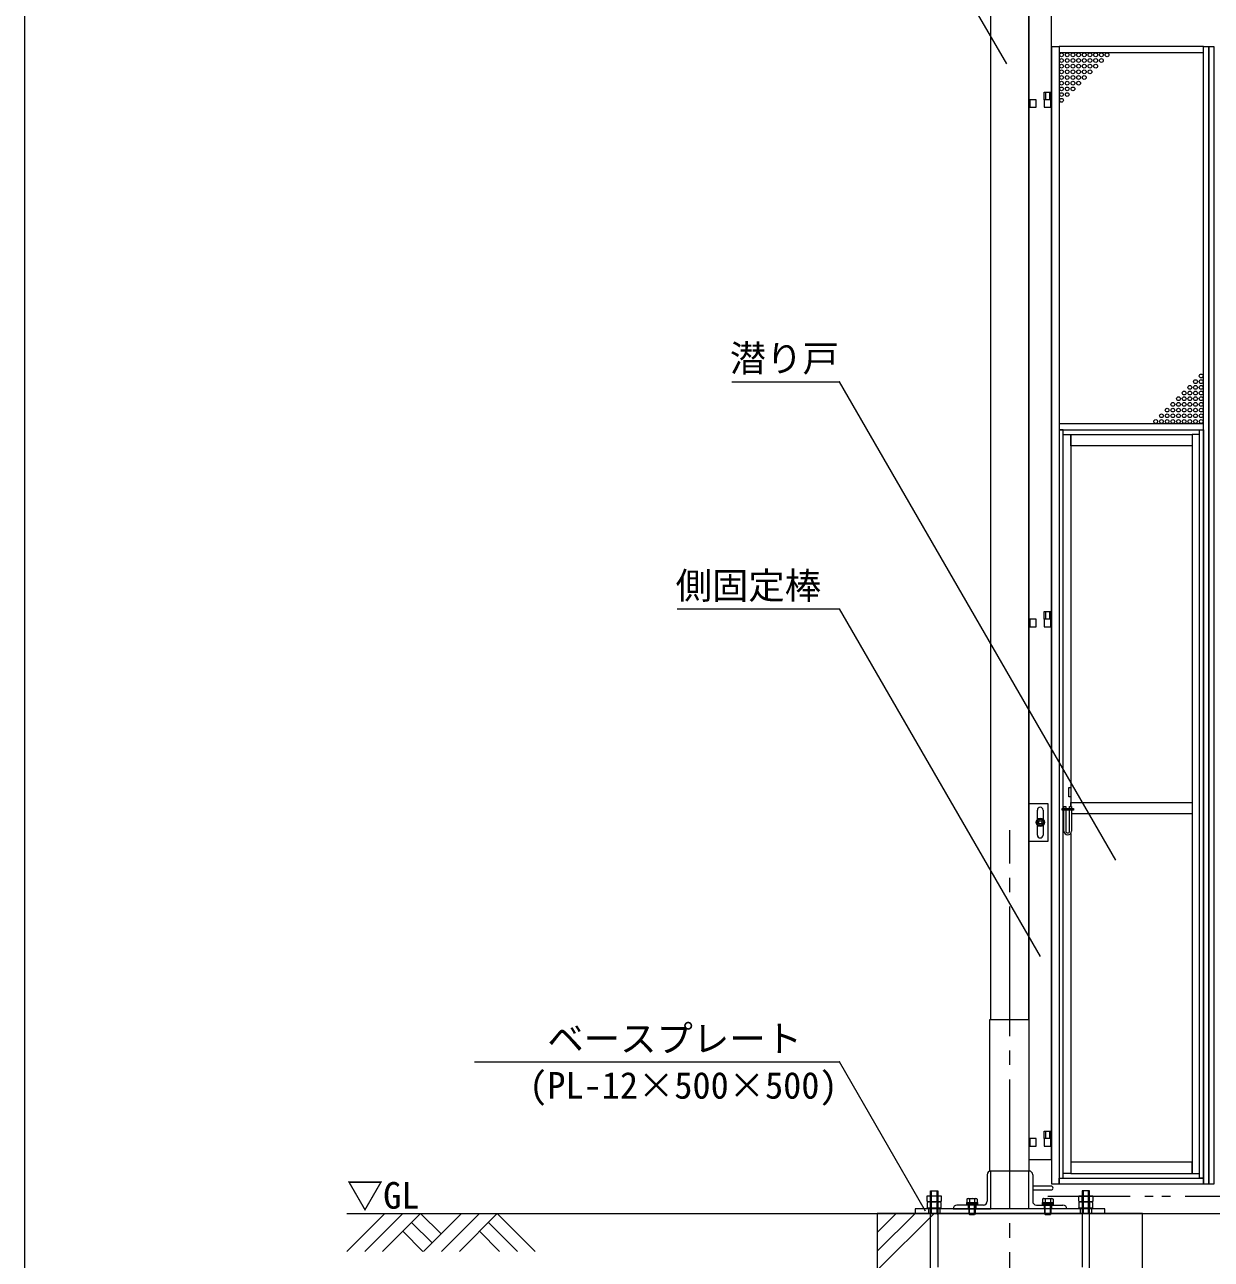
# Model space of a CAD drawing. Units: millimetres, scale not verified. Extents: x 14020 to 34145, y -14438 to 14438.
# Drawn here: x 14020 to 17151, y 3591 to 6851 of the extents above; entities that cross this region are included whole.
import ezdxf
from ezdxf.enums import TextEntityAlignment as Align

# ---------------------------------------------------------------- set-up
doc = ezdxf.new("R2010")
doc.units = ezdxf.units.MM
doc.header["$LTSCALE"] = 38
for name, pattern in [('CHAIN2', [12, 9, -1, 1, -1]), ('DASHED1', [1.8, 1.2, -0.6]), ('DOUBLE_CHAIN2', [12.8, 9, -1, 0.6, -0.6, 0.6, -1])]:
    doc.linetypes.add(name, pattern=pattern)
for name, color, linetype, lineweight in [('0-2_ACCG-3018', 7, 'Continuous', 18), ('0-5_ﾍﾞｰｽﾗｲﾝ', 5, 'Continuous', 18), ('0-6_ﾎﾞﾙﾄ類', 2, 'Continuous', 18), ('0-8_ﾜｲﾔｰﾛｰﾌﾟ', 7, 'DOUBLE_CHAIN2', 18), ('0-9_基礎工事用PCA小', 7, 'Continuous', 18), ('0-A_図面枠', 7, 'Continuous', 18), ('0-C_側固定棒', 7, 'Continuous', 18), ('1-3_通芯', 1, 'CHAIN2', 18), ('1-6_標準ﾊﾟﾈﾙ', 7, 'Continuous', 18), ('1-7_標準柱', 7, 'Continuous', 18), ('1-8_文字', 7, 'Continuous', 18)]:
    doc.layers.add(name, color=color, linetype=linetype, lineweight=lineweight)
doc.styles.add('ＭＳ ゴシック', font='')
doc.styles.get('ＭＳ ゴシック').set_extended_font_data('MS Gothic')

msp = doc.modelspace()

# ---------------------------------------------------------------- linework, layer by layer
at = {"layer": '0-2_ACCG-3018'}
for centre in [(16756.05, 6771.55), (16756.05, 6756.55), (16771.05, 6771.55), (16771.05, 6756.55), (16786.05, 6771.55), (16786.05, 6756.55), (16801.05, 6771.55), (16801.05, 6756.55), (16816.05, 6771.55), (16816.05, 6756.55), (16831.05, 6771.55), (16831.05, 6756.55), (16846.05, 6771.55), (16846.05, 6756.55), (16861.05, 6771.55), (16861.05, 6756.55), (16876.05, 6771.55), (16756.05, 6741.55), (16756.05, 6726.55), (16756.05, 6711.55), (16771.05, 6741.55), (16771.05, 6726.55), (16771.05, 6711.55), (16786.05, 6741.55), (16786.05, 6726.55), (16786.05, 6711.55), (16801.05, 6741.55), (16801.05, 6726.55), (16801.05, 6711.55), (16816.05, 6741.55), (16816.05, 6726.55), (16816.05, 6711.55), (16831.05, 6741.55), (16831.05, 6726.55), (16846.05, 6741.55), (16756.05, 6696.55), (16756.05, 6681.55), (16771.05, 6696.55), (16771.05, 6681.55), (16786.05, 6696.55), (16786.05, 6681.55), (16801.05, 6696.55), (16756.05, 6666.55), (16756.05, 6651.55), (16771.05, 6666.55), (17109.55, 5908.55), (17124.55, 5923.55), (17124.55, 5908.55), (17064.55, 5863.55), (17079.55, 5878.55), (17079.55, 5863.55), (17094.55, 5893.55), (17094.55, 5878.55), (17094.55, 5863.55), (17109.55, 5893.55), (17109.55, 5878.55), (17109.55, 5863.55), (17124.55, 5893.55), (17124.55, 5878.55), (17124.55, 5863.55), (17034.55, 5833.55), (17049.55, 5848.55), (17049.55, 5833.55), (17064.55, 5848.55), (17064.55, 5833.55), (17079.55, 5848.55), (17079.55, 5833.55), (17094.55, 5848.55), (17094.55, 5833.55), (17109.55, 5848.55), (17109.55, 5833.55), (17124.55, 5848.55), (17124.55, 5833.55), (17004.55, 5803.55), (17019.55, 5818.55), (17019.55, 5803.55), (17034.55, 5818.55), (17034.55, 5803.55), (17049.55, 5818.55), (17049.55, 5803.55), (17064.55, 5818.55), (17064.55, 5803.55), (17079.55, 5818.55), (17079.55, 5803.55), (17094.55, 5818.55), (17094.55, 5803.55), (17109.55, 5818.55), (17109.55, 5803.55), (17124.55, 5818.55), (17124.55, 5803.55)]:
    msp.add_circle(centre, 5, dxfattribs=at)
at = {"layer": '0-5_ﾍﾞｰｽﾗｲﾝ'}
msp.add_line((14869.8, 3712.5), (25169.8, 3712.5), dxfattribs=at)
at = {"layer": '0-6_ﾎﾞﾙﾄ類'}
for p, q in [((16410.27, 3744.53), (16410.27, 3759.1)), ((16429.32, 3744.53), (16429.32, 3759.1)), ((16507.97, 3751.5), (16506.12, 3750.45)), ((16506.12, 3750.45), (16506.12, 3741.7)), ((16507.97, 3751.5), (16531.62, 3751.5)), ((16512.98, 3750.45), (16512.98, 3741.7)), ((16526.62, 3750.45), (16526.62, 3741.7)), ((16531.62, 3751.5), (16533.47, 3750.45)), ((16533.47, 3750.45), (16533.47, 3741.7)), ((16707.98, 3751.5), (16706.12, 3750.45)), ((16706.12, 3750.45), (16706.12, 3741.7)), ((16707.98, 3751.5), (16731.62, 3751.5)), ((16712.97, 3750.45), (16712.97, 3741.7)), ((16726.62, 3750.45), (16726.62, 3741.7)), ((16731.62, 3751.5), (16733.47, 3750.45)), ((16733.47, 3750.45), (16733.47, 3741.7)), ((16810.28, 3744.53), (16810.28, 3759.1)), ((16829.33, 3744.53), (16829.33, 3759.1)), ((16410.27, 3741.67), (16410.27, 3727.1)), ((16429.32, 3741.67), (16429.32, 3727.1)), ((16506.12, 3741.7), (16533.47, 3741.7)), ((16508.55, 3741.5), (16531.05, 3741.5)), ((16511.8, 3712.5), (16511.8, 3734.5)), ((16513.02, 3709.7), (16513.02, 3734.5)), ((16518.6, 3738.5), (16519.67, 3734.5)), ((16519.92, 3738.5), (16521, 3734.5)), ((16527.8, 3712.5), (16527.8, 3734.5)), ((16706.12, 3741.7), (16733.47, 3741.7)), ((16708.55, 3741.5), (16731.05, 3741.5)), ((16711.8, 3712.5), (16711.8, 3734.5)), ((16713.02, 3709.7), (16713.02, 3734.5)), ((16718.6, 3738.5), (16719.67, 3734.5)), ((16719.92, 3738.5), (16721, 3734.5)), ((16727.8, 3712.5), (16727.8, 3734.5)), ((16810.28, 3741.67), (16810.28, 3727.1)), ((16829.33, 3741.67), (16829.33, 3727.1)), ((16511.8, 3712.5), (16513.02, 3709.7)), ((16711.8, 3712.5), (16713.02, 3709.7))]:
    msp.add_line(p, q, dxfattribs=at)
for points in [[(16694.9, 4753.55), (16689.98, 4745.05), (16694.9, 4736.55), (16704.7, 4736.55), (16709.62, 4745.05), (16704.7, 4753.55)], [(16401.33, 3744.53), (16401.33, 3759.1), (16438.28, 3759.1), (16438.28, 3744.53), (16435.8, 3743.1), (16403.8, 3743.1)], [(16801.32, 3744.53), (16801.32, 3759.1), (16838.27, 3759.1), (16838.27, 3744.53), (16835.8, 3743.1), (16803.8, 3743.1)], [(16401.33, 3741.67), (16401.33, 3727.1), (16438.28, 3727.1), (16438.28, 3741.67), (16435.8, 3743.1), (16403.8, 3743.1)], [(16401.8, 3727.1), (16437.8, 3727.1), (16437.8, 3724.5), (16401.8, 3724.5)], [(16533.8, 3741.5), (16533.8, 3738.5), (16505.8, 3738.5), (16505.8, 3741.5)], [(16505.8, 3738.5), (16533.8, 3738.5), (16533.8, 3734.5), (16505.8, 3734.5)], [(16733.8, 3741.5), (16733.8, 3738.5), (16705.8, 3738.5), (16705.8, 3741.5)], [(16705.8, 3738.5), (16733.8, 3738.5), (16733.8, 3734.5), (16705.8, 3734.5)], [(16801.32, 3741.67), (16801.32, 3727.1), (16838.27, 3727.1), (16838.27, 3741.67), (16835.8, 3743.1), (16803.8, 3743.1)], [(16801.8, 3727.1), (16837.8, 3727.1), (16837.8, 3724.5), (16801.8, 3724.5)]]:
    msp.add_lwpolyline(points, close=True, dxfattribs=at)
for points in [[(16513.02, 3709.7), (16526.58, 3709.7), (16526.58, 3734.5)], [(16713.02, 3709.7), (16726.58, 3709.7), (16726.58, 3734.5)], [(16511.8, 3712.5), (16527.8, 3712.5), (16526.58, 3709.7)], [(16711.8, 3712.5), (16727.8, 3712.5), (16726.58, 3709.7)]]:
    msp.add_lwpolyline(points, dxfattribs=at)
for radius in [11, 8.5, 4.75, 4.22]:
    msp.add_circle((16699.8, 4745.05), radius, dxfattribs=at)
for centre, radius, start, end in [((16699.8, 4745.05), 8.9, 132.757, 167.243), ((16699.8, 4745.05), 8.9, 192.757, 227.243), ((16699.8, 4745.05), 8.9, 72.757, 107.243), ((16699.8, 4745.05), 8.9, 252.757, 287.243), ((16699.8, 4745.05), 8.9, 12.757, 47.243), ((16699.8, 4745.05), 8.9, 312.757, 347.243), ((16509.55, 3745.45), 6.05, 55.616, 124.384), ((16519.8, 3728.88), 22.62, 72.412, 107.588), ((16530.05, 3745.45), 6.05, 55.616, 124.384), ((16709.55, 3745.45), 6.05, 55.616, 124.384), ((16719.8, 3728.88), 22.62, 72.412, 107.588), ((16730.05, 3745.45), 6.05, 55.616, 124.384), ((16405.8, 3752.28), 8.95, 240, 300), ((16405.8, 3733.93), 8.95, 60, 120), ((16419.8, 3775.55), 32.45, 252.932, 287.068), ((16419.8, 3710.65), 32.45, 72.932, 107.068), ((16433.8, 3752.28), 8.95, 239.975, 300.025), ((16433.8, 3733.93), 8.95, 59.975, 120.025), ((16508.55, 3741.7), 0.2, 180, 270), ((16531.05, 3741.7), 0.2, 270, 0), ((16708.55, 3741.7), 0.2, 180, 270), ((16731.05, 3741.7), 0.2, 270, 0), ((16805.8, 3752.28), 8.95, 240, 300), ((16805.8, 3733.93), 8.95, 60, 120), ((16819.8, 3775.55), 32.45, 252.932, 287.068), ((16819.8, 3710.65), 32.45, 72.932, 107.068), ((16833.8, 3752.28), 8.95, 239.975, 300.025), ((16833.8, 3733.93), 8.95, 59.975, 120.025)]:
    msp.add_arc(centre, radius, start, end, dxfattribs=at)
at = {"layer": '0-8_ﾜｲﾔｰﾛｰﾌﾟ'}
msp.add_line((24719.8, 3757.5), (16719.8, 3757.5), dxfattribs=at)
at = {"layer": '0-9_基礎工事用PCA小', "color": 4, "linetype": 'DASHED1', "lineweight": 9}
for p, q in [((16405.1, 3724.5), (16405.1, 3712.5)), ((16434.8, 3724.5), (16434.8, 3712.5)), ((16511.8, 3724.5), (16511.8, 3712.5)), ((16527.8, 3724.5), (16527.8, 3712.5)), ((16711.8, 3724.5), (16711.8, 3712.5)), ((16727.8, 3724.5), (16727.8, 3712.5)), ((16804.8, 3724.5), (16804.8, 3712.5)), ((16834.8, 3724.5), (16834.8, 3712.5))]:
    msp.add_line(p, q, dxfattribs=at)
at = {"layer": '0-9_基礎工事用PCA小'}
for p, q in [((16269.8, 3562.5), (16419.8, 3712.5)), ((16269.8, 3612.5), (16369.8, 3712.5)), ((16269.8, 3662.5), (16319.8, 3712.5)), ((16410.27, 3712.5), (16429.32, 3712.5)), ((16829.33, 3712.5), (16810.28, 3712.5))]:
    msp.add_line(p, q, dxfattribs=at)
for points in [[(16410.27, 3195.55), (16410.27, 3772.5), (16429.32, 3772.5), (16429.32, 3570.5)], [(16410.27, 3710), (16412.78, 3712.5), (16412.78, 3772.5), (16426.83, 3772.5), (16426.83, 3712.5), (16429.32, 3710)], [(16829.33, 3195.55), (16829.33, 3772.5), (16810.28, 3772.5), (16810.28, 3570.5)], [(16829.33, 3710), (16826.83, 3712.5), (16826.83, 3772.5), (16812.77, 3772.5), (16812.77, 3712.5), (16810.28, 3710)]]:
    msp.add_lwpolyline(points, dxfattribs=at)
for points in [[(16369.8, 3712.5), (16869.8, 3712.5), (16869.8, 3724.5), (16369.8, 3724.5)], [(16269.8, 2812.5), (16969.8, 2812.5), (16969.8, 3712.5), (16269.8, 3712.5)]]:
    msp.add_lwpolyline(points, close=True, dxfattribs=at)
at = {"layer": '0-A_図面枠'}
msp.add_lwpolyline([(14019.8, 14437.5), (34144.8, 14437.5), (34144.8, 562.5), (14019.8, 562.5)], close=True, dxfattribs=at)
at = {"layer": '0-C_側固定棒'}
for p, q in [((16729.8, 5301.55), (16729.8, 6653.05)), ((16729.8, 3930.05), (16729.8, 5281.55))]:
    msp.add_line(p, q, dxfattribs=at)
msp.add_lwpolyline([(16729.8, 6673.05), (16729.8, 7525.05), (16669.8, 7525.05), (16669.8, 3855.05), (16729.8, 3855.05), (16729.8, 3910.05)], dxfattribs=at)
for points in [[(16672.15, 6633.05), (16689.45, 6633.05), (16689.45, 6653.05), (16672.15, 6653.05)], [(16710.15, 6633.05), (16727.45, 6633.05), (16727.45, 6653.05), (16710.15, 6653.05)], [(16672.15, 5261.55), (16689.45, 5261.55), (16689.45, 5281.55), (16672.15, 5281.55)], [(16710.15, 5261.55), (16727.45, 5261.55), (16727.45, 5281.55), (16710.15, 5281.55)], [(16672.15, 3890.05), (16689.45, 3890.05), (16689.45, 3910.05), (16672.15, 3910.05)], [(16710.15, 3890.05), (16727.45, 3890.05), (16727.45, 3910.05), (16710.15, 3910.05)]]:
    msp.add_lwpolyline(points, close=True, dxfattribs=at)
at = {"layer": '1-3_通芯'}
msp.add_line((16619.8, 2812.5), (16619.8, 4724.5), dxfattribs=at)
at = {"layer": '1-6_標準ﾊﾟﾈﾙ', "color": 4, "linetype": 'DASHED1', "lineweight": 9}
for p, q in [((16713.3, 6673.05), (16713.3, 6653.05)), ((16724.3, 6673.05), (16724.3, 6653.05)), ((16713.3, 5301.55), (16713.3, 5281.55)), ((16724.3, 5301.55), (16724.3, 5281.55)), ((16713.3, 3930.05), (16713.3, 3910.05)), ((16724.3, 3930.05), (16724.3, 3910.05))]:
    msp.add_line(p, q, dxfattribs=at)
at = {"layer": '1-6_標準ﾊﾟﾈﾙ'}
for p, q in [((16726.5, 6673.05), (16726.5, 6653.05)), ((16726.5, 5301.55), (16726.5, 5281.55)), ((16762.3, 4722.05), (16762.3, 4777.05)), ((16767.3, 4777.05), (16767.3, 4722.05)), ((16777.3, 4722.05), (16777.3, 4777.05)), ((16782.3, 4777.05), (16782.3, 4722.05)), ((16726.5, 3930.05), (16726.5, 3910.05))]:
    msp.add_line(p, q, dxfattribs=at)
for points in [[(16730.3, 6793.05), (16750.05, 6793.05), (16750.05, 3790.05), (16730.3, 3790.05)], [(17130.55, 6793.05), (16750.05, 6793.05), (16750.05, 6777.55), (17130.55, 6777.55)], [(17130.55, 6793.05), (17144.3, 6793.05), (17144.3, 3790.05), (17130.55, 3790.05)], [(17144.3, 6793.05), (17158.05, 6793.05), (17158.05, 3790.05), (17144.3, 3790.05)], [(17130.55, 5797.55), (16750.05, 5797.55), (16750.05, 5781.55), (17130.55, 5781.55)], [(16750.05, 3805.55), (16760.3, 3805.55), (16760.3, 5781.55), (16750.05, 5781.55)], [(17130.55, 3805.55), (17120.3, 3805.55), (17120.3, 5781.55), (17130.55, 5781.55)], [(16780.3, 5769.05), (17100.3, 5769.05), (17100.3, 5739.05), (16780.3, 5739.05)], [(17120.3, 5769.05), (17100.3, 5769.05), (17100.3, 3818.05), (17120.3, 3818.05)], [(16780.3, 4812.05), (16775.3, 4812.05), (16775.3, 4837.05), (16780.3, 4837.05)], [(16757.3, 4782.05), (16787.3, 4782.05), (16787.3, 4777.05), (16757.3, 4777.05)], [(16780.3, 3818.05), (17100.3, 3818.05), (17100.3, 3848.05), (16780.3, 3848.05)], [(17130.55, 3790.05), (16750.05, 3790.05), (16750.05, 3805.55), (17130.55, 3805.55)]]:
    msp.add_lwpolyline(points, close=True, dxfattribs=at)
for points in [[(16730.3, 6653.05), (16710.3, 6653.05), (16710.3, 6673.05), (16730.3, 6673.05)], [(16760.3, 4782.05), (16760.3, 5769.05), (16780.3, 5769.05), (16780.3, 4787.05)], [(16730.3, 5281.55), (16710.3, 5281.55), (16710.3, 5301.55), (16730.3, 5301.55)], [(16780.3, 4787.05), (16780.3, 4797.55), (17100.3, 4797.55), (17100.3, 4767.55), (16782.3, 4767.55)], [(16780.3, 4716.05), (16780.3, 3818.05), (16760.3, 3818.05), (16760.3, 4777.05)], [(16762.3, 4782.05), (16762.3, 4787.05), (16767.3, 4787.05), (16767.3, 4782.05)], [(16777.3, 4782.05), (16777.3, 4787.05), (16782.3, 4787.05), (16782.3, 4782.05)], [(16730.3, 3910.05), (16710.3, 3910.05), (16710.3, 3930.05), (16730.3, 3930.05)]]:
    msp.add_lwpolyline(points, dxfattribs=at)
for radius in [10, 5]:
    msp.add_arc((16772.3, 4722.05), radius, 180, 0, dxfattribs=at)
at = {"layer": '1-7_標準柱'}
for p, q in [((16569.8, 4224.5), (16569.8, 7674.5)), ((16669.8, 4224.5), (16669.8, 7674.5)), ((16692.3, 4753.1), (16692.3, 4777.5)), ((16707.3, 4777.5), (16707.3, 4753.1)), ((16692.3, 4711.5), (16692.3, 4737.02)), ((16707.3, 4737.02), (16707.3, 4711.5)), ((16559.8, 3814.5), (16559.8, 3744.5)), ((16679.8, 3814.5), (16679.8, 3744.5)), ((16549.8, 3734.5), (16479.8, 3734.5)), ((16669.8, 3724.5), (16569.8, 3724.5)), ((16689.8, 3734.5), (16759.8, 3734.5))]:
    msp.add_line(p, q, dxfattribs=at)
at = {"layer": '1-7_標準柱', "color": 4, "linetype": 'DASHED1', "lineweight": 9}
for p, q in [((16509.8, 3734.5), (16509.8, 3724.5)), ((16529.8, 3734.5), (16529.8, 3724.5)), ((16709.8, 3734.5), (16709.8, 3724.5)), ((16729.8, 3734.5), (16729.8, 3724.5))]:
    msp.add_line(p, q, dxfattribs=at)
at = {"layer": '1-7_標準柱'}
for points in [[(16669.8, 4794.5), (16719.8, 4794.5), (16719.8, 4694.5), (16669.8, 4694.5)], [(16566.6, 4224.5), (16669.8, 4224.5), (16669.8, 3824.5), (16566.6, 3824.5)]]:
    msp.add_lwpolyline(points, close=True, dxfattribs=at)
for points in [[(16469.8, 3724.5), (16569.8, 3724.5), (16569.8, 3824.5)], [(16769.8, 3724.5), (16669.8, 3724.5), (16669.8, 3824.5)], [(16728.8, 3784.5), (16679.8, 3784.5), (16679.8, 3774.5), (16728.8, 3774.5)]]:
    msp.add_lwpolyline(points, dxfattribs=at)
for centre, radius, start, end in [((16699.8, 4777.5), 7.5, 0, 180), ((16699.8, 4711.5), 7.5, 180, 0), ((16569.8, 3814.5), 10, 90, 180), ((16669.8, 3814.5), 10, 0, 90), ((16728.8, 3779.5), 5, 270, 90), ((16479.8, 3724.5), 10, 90, 180), ((16549.8, 3744.5), 10, 270, 0), ((16689.8, 3744.5), 10, 180, 270), ((16759.8, 3724.5), 10, 0, 90)]:
    msp.add_arc(centre, radius, start, end, dxfattribs=at)
at = {"layer": '1-8_文字'}
for p, q in [((16611.2, 6747.95), (16169.8, 7512.5)), ((15885.9, 5908.45), (16169.45, 5908.45)), ((16169.8, 5908.45), (16169.45, 5908.45)), ((16899.2, 4645.1), (16169.8, 5908.45)), ((15741.38, 5308.45), (16169.8, 5308.45)), ((16170.15, 5308.45), (16169.8, 5308.45)), ((16700.15, 4390.48), (16170.15, 5308.45)), ((15207.07, 4112.5), (16169.45, 4112.5)), ((16169.8, 4112.5), (16169.45, 4112.5)), ((16397.28, 3718.5), (16169.8, 4112.5)), ((14970.02, 3712.5), (14869.8, 3612.28)), ((15017.27, 3712.5), (14917.05, 3612.28)), ((15064.52, 3712.5), (14964.3, 3612.28)), ((15040.9, 3688.88), (15094.9, 3634.88)), ((15064.52, 3712.5), (15118.52, 3658.5)), ((15172.52, 3712.5), (15072.3, 3612.28)), ((15219.77, 3712.5), (15119.55, 3612.28)), ((15267.02, 3712.5), (15166.8, 3612.28)), ((15243.4, 3688.88), (15320.02, 3612.28)), ((15267.02, 3712.5), (15367.27, 3612.28)), ((15017.27, 3665.25), (15070.27, 3612.28)), ((15219.77, 3665.25), (15272.77, 3612.28))]:
    msp.add_line(p, q, dxfattribs=at)

# ---------------------------------------------------------------- texts
at = {"layer": '1-8_文字', "style": 'ＭＳ ゴシック'}
for s, p in [('潜り戸', (15880.38, 5913.85)), ('側固定棒', (15737.55, 5313.85)), ('\u3000\u3000ベースプレート\u3000\u3000\u3000', (15207.07, 4117.9)), ('(PL-12×500×500)', (15351.1, 3994.43)), ('▽GL', (14869.8, 3703.9))]:
    msp.add_text(s, height=70.38, dxfattribs=at).set_placement(p, align=Align.BOTTOM_LEFT)

doc.saveas('drawing.dxf')
